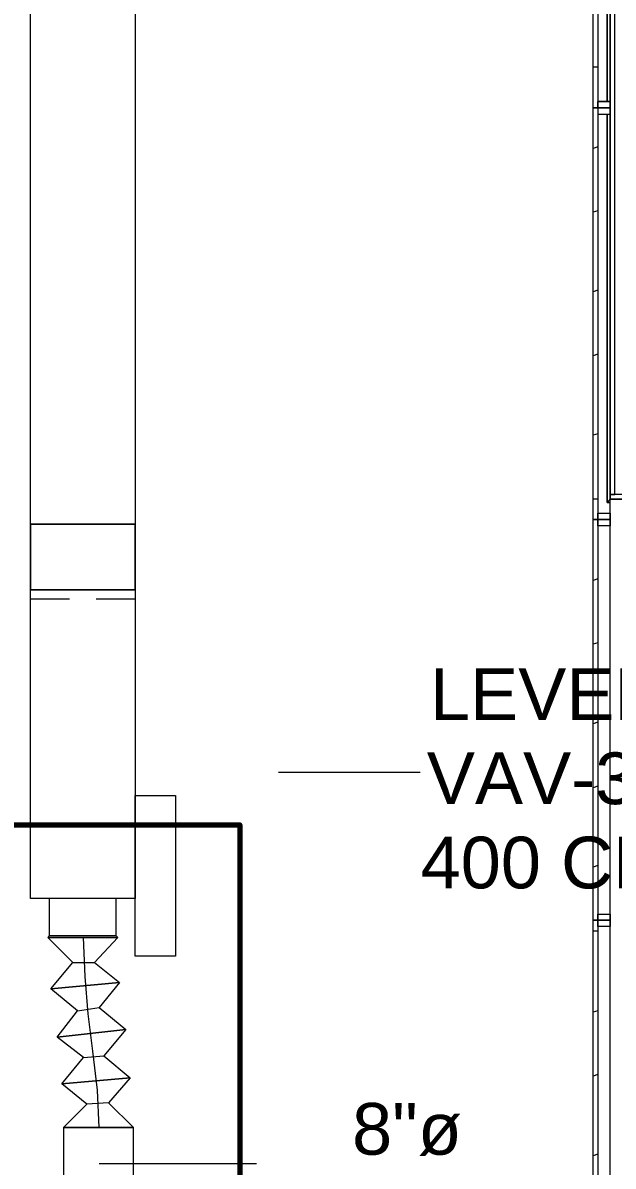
# Model space of a CAD drawing. Header units: metres. Extents: x -2 to 237, y -8 to 52.
# Drawn here: x 40.313 to 42.049, y 14.459 to 17.818 of the extents above; entities that cross this region are included whole.
import ezdxf

# ---------------------------------------------------------------- set-up
doc = ezdxf.new("R2010")
doc.units = ezdxf.units.M
doc.layers.add('HVAC - Ductos', color=5, linetype='Continuous', lineweight=0)
doc.layers.add('PDF_Text', color=7, linetype='Continuous', lineweight=0)
doc.layers.add('PDF_Geometry', color=7, linetype='Continuous', lineweight=0, true_color=0xaaaaaa)
doc.styles.add('PDF Helvetica', font='')
doc.styles.get('PDF Helvetica').set_extended_font_data('Helvetica')

msp = doc.modelspace()

# ---------------------------------------------------------------- linework, layer by layer
at = {"layer": 'HVAC - Ductos', "lineweight": 0}
for points in [[(40.336, 16.3449), (40.336, 21.5817), (40.643, 21.5817), (40.643, 16.3449)], [(40.7621, 15.0758), (40.643, 15.0758), (40.643, 15.5477), (40.7621, 15.5477)], [(40.391, 15.1354), (40.3956, 15.1354), (40.4139, 15.1354), (40.4414, 15.1354), (40.4735, 15.1354), (40.5056, 15.1354), (40.5422, 15.1354), (40.5651, 15.1354), (40.5834, 15.1354), (40.588, 15.1354), (40.588, 15.2453), (40.5788, 15.2453), (40.5605, 15.2453), (40.5422, 15.2453), (40.5147, 15.2453), (40.4918, 15.2453), (40.4643, 15.2453), (40.4414, 15.2453), (40.4185, 15.2453), (40.4048, 15.2453), (40.3956, 15.2453), (40.391, 15.2453), (40.391, 15.1354), (40.3864, 15.1308), (40.3956, 15.1308), (40.4139, 15.1308), (40.4414, 15.1308), (40.4735, 15.1308), (40.5056, 15.1308), (40.5422, 15.1308), (40.5696, 15.1308), (40.5834, 15.1308), (40.5926, 15.1308), (40.588, 15.1354), (40.5834, 15.1354), (40.5651, 15.1354), (40.5422, 15.1354), (40.5056, 15.1354), (40.4735, 15.1354), (40.4414, 15.1354), (40.4139, 15.1354), (40.3956, 15.1354)], [(40.391, 15.1354), (40.3956, 15.1354), (40.4048, 15.1354), (40.4185, 15.1354), (40.4414, 15.1354), (40.4643, 15.1354), (40.4918, 15.1354), (40.5147, 15.1354), (40.5422, 15.1354), (40.5605, 15.1354), (40.5788, 15.1354), (40.588, 15.1354), (40.5788, 15.1354), (40.5605, 15.1354), (40.5422, 15.1354), (40.5147, 15.1354), (40.4918, 15.1354), (40.4643, 15.1354), (40.4414, 15.1354), (40.4185, 15.1354), (40.4048, 15.1354), (40.3956, 15.1354)], [(40.4322, 14.5718), (40.4368, 14.5718), (40.4459, 14.5718), (40.4643, 14.5718), (40.4872, 14.5718), (40.5102, 14.5718), (40.5376, 14.5718), (40.5605, 14.5718), (40.588, 14.5718), (40.6063, 14.5718), (40.6246, 14.5718), (40.6338, 14.5718), (40.6384, 14.5718), (40.6338, 14.5718), (40.6246, 14.5718), (40.6063, 14.5718), (40.588, 14.5718), (40.5605, 14.5718), (40.5376, 14.5718), (40.5102, 14.5718), (40.4872, 14.5718), (40.4643, 14.5718), (40.4459, 14.5718), (40.4368, 14.5718)]]:
    msp.add_lwpolyline(points, close=True, dxfattribs=at)
for points in [[(40.643, 16.1525), (40.643, 15.2453), (40.336, 15.2453), (40.336, 16.1525), (40.336, 16.3449), (40.643, 16.3449), (40.643, 16.1525), (40.336, 16.1525), (40.643, 16.1525), (40.643, 16.3449), (40.336, 16.3449), (40.336, 16.1525)], [(40.4505, 16.125), (40.336, 16.125)], [(40.643, 16.125), (40.5284, 16.125)], [(41.0645, 15.6165), (41.4814, 15.6165)], [(40.4597, 15.0575), (40.3864, 15.1308), (40.5926, 15.1308), (40.5238, 15.0575), (40.5972, 14.9979), (40.3956, 14.9796), (40.4597, 15.0575), (40.5238, 15.0575)], [(40.3864, 15.1308), (40.3956, 15.1308), (40.4139, 15.1308), (40.4414, 15.1308), (40.4735, 15.1308), (40.5056, 15.1308), (40.5422, 15.1308), (40.5696, 15.1308), (40.5834, 15.1308), (40.5926, 15.1308)], [(40.5376, 14.5718), (40.533, 14.6818), (40.5193, 14.7963), (40.5056, 14.9063), (40.4964, 15.0163), (40.4918, 15.1308)], [(40.4735, 14.9154), (40.3956, 14.9796), (40.5972, 14.9979), (40.5376, 14.9246), (40.6155, 14.8605), (40.4139, 14.8376), (40.4735, 14.9154), (40.5376, 14.9246)], [(40.4918, 14.778), (40.4139, 14.8376), (40.6155, 14.8605), (40.5514, 14.7826), (40.6292, 14.7184), (40.4276, 14.7001), (40.4918, 14.778), (40.5514, 14.7826)], [(40.501, 14.6405), (40.4276, 14.7001), (40.6292, 14.7184), (40.5651, 14.6451), (40.501, 14.6405), (40.4322, 14.5718), (40.4322, 14.329), (40.4368, 14.329), (40.4459, 14.329), (40.4643, 14.329), (40.4872, 14.329), (40.5102, 14.329), (40.5376, 14.329), (40.5605, 14.329), (40.588, 14.329), (40.6063, 14.329), (40.6246, 14.329), (40.6338, 14.329), (40.6384, 14.329), (40.6384, 14.5718), (40.4322, 14.5718), (40.6384, 14.5718), (40.5651, 14.6451)], [(40.5376, 14.4665), (41.0003, 14.4665)]]:
    msp.add_lwpolyline(points, dxfattribs=at)
at = {"layer": 'PDF_Geometry', "lineweight": 0}
for points in [[(42.0404, 16.6335), (42.0404, 16.4182), (45.8523, 16.4182), (46.0676, 16.4182), (46.0676, 20.8303), (46.0676, 21.0457), (42.0404, 21.0457), (42.0404, 20.8303)], [(42.0404, 21.0273), (42.0404, 16.432), (42.0542, 16.432), (42.0542, 21.0273)], [(42.0312, 18.7549), (42.0312, 17.5865)], [(42.0404, 16.4182), (46.0539, 16.4182), (46.0539, 16.432), (42.0404, 16.432)], [(42.0037, 16.377), (42.0404, 16.377), (42.0404, 16.3586), (42.0037, 16.3586)], [(42.0037, 15.1812), (41.9899, 15.1812), (41.9899, 16.3586), (42.0037, 16.3586)], [(42.0037, 16.3586), (42.0404, 16.3586), (42.0404, 16.3403), (42.0037, 16.3403)], [(42.0037, 15.1995), (42.0404, 15.1995), (42.0404, 15.1812), (42.0037, 15.1812)], [(42.0037, 13.9625), (41.9899, 13.9625), (41.9899, 15.1812), (42.0037, 15.1812)], [(42.0037, 15.1812), (42.0404, 15.1812), (42.0404, 15.1629), (42.0037, 15.1629)]]:
    msp.add_lwpolyline(points, close=True, dxfattribs=at)
for points in [[(42.0404, 21.0457), (42.0404, 16.4182), (42.0404, 21.0457)], [(42.0404, 20.8303), (42.0404, 16.6335)], [(41.9899, 17.5682), (41.9899, 18.7961), (42.0037, 18.7961), (42.0037, 17.5682), (41.9899, 17.5682), (41.9899, 18.7961), (42.0037, 18.7961), (42.0037, 17.5682), (42.0037, 17.5865), (42.0404, 17.5865), (42.0404, 18.7549)], [(42.0037, 18.7732), (42.0037, 18.7549), (42.0404, 18.7549), (42.0404, 17.5865), (42.0037, 17.5865), (42.0037, 17.5682), (42.0404, 17.5682), (42.0037, 17.5682), (42.0037, 16.3586), (41.9899, 16.3586), (41.9899, 17.5682), (42.0037, 17.5682), (42.0037, 17.5498), (42.0404, 17.5498)], [(42.0037, 17.6873), (41.9899, 17.6873)], [(42.0404, 16.432), (42.0404, 16.6335), (42.0404, 16.432), (42.0404, 16.4182), (42.0312, 16.409), (42.0404, 16.409), (42.0312, 16.409), (42.0312, 17.5498), (42.0312, 16.409), (42.0404, 16.4182), (42.0404, 17.5498), (42.0404, 16.4182), (45.8523, 16.4182)], [(42.0037, 17.4536), (41.9899, 17.4491)], [(42.0037, 17.2658), (41.9899, 17.2613)], [(42.0037, 17.0322), (41.9899, 17.0276)], [(42.0037, 16.8443), (41.9899, 16.8397)], [(42.0037, 16.6107), (41.9899, 16.6061)], [(42.0404, 16.432), (42.0404, 16.432)], [(42.0037, 16.4182), (41.9899, 16.4182)], [(42.0404, 12.6567), (42.0404, 16.4182), (42.1641, 16.4182), (42.1641, 12.6567)], [(42.0404, 16.4182), (46.0676, 16.4182), (42.0404, 16.4182)], [(42.0037, 16.1845), (41.9899, 16.1799)], [(42.0037, 15.9967), (41.9899, 15.9921)], [(42.0037, 15.763), (41.9899, 15.7585)], [(42.0037, 15.5752), (41.9899, 15.5706)], [(42.0037, 15.3416), (41.9899, 15.337)], [(42.0037, 15.1491), (41.9899, 15.1491)], [(42.0037, 14.9154), (41.9899, 14.9109)], [(42.0037, 14.7276), (41.9899, 14.723)], [(42.0037, 14.4939), (41.9899, 14.4893)]]:
    msp.add_lwpolyline(points, dxfattribs=at)
at = {"layer": 'PDF_Geometry', "color": 232, "lineweight": 70, "true_color": 0xe91e64}
msp.add_lwpolyline([(40.0739, 15.4613), (40.9509, 15.4613), (40.9509, 14.127), (40.0739, 14.127)], close=True, dxfattribs=at)

# ---------------------------------------------------------------- texts
at = {"layer": 'PDF_Text', "lineweight": 0, "char_height": 0.1519, "attachment_point": 4, "style": 'PDF Helvetica'}
for s, insert in [('LEVEL 3', (41.5104, 15.8446)), ('VAV-382', (41.5012, 15.5972)), ('400 CFM', (41.4829, 15.3497)), ('8"ø', (41.2813, 14.5663))]:
    msp.add_mtext(s, dxfattribs=dict(at, insert=insert))

doc.saveas('drawing.dxf')
